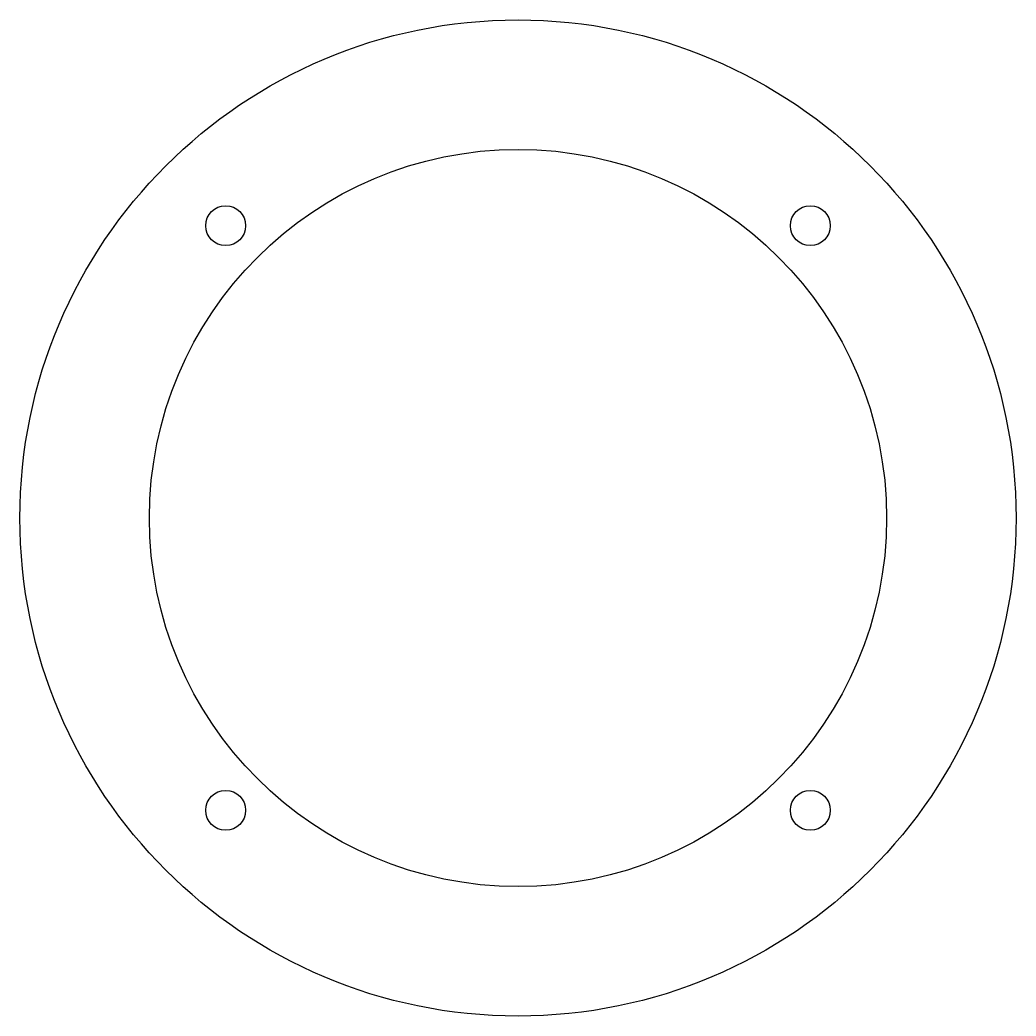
# Model space of a CAD drawing. Extents: x 98 to 198, y 55 to 155.
import ezdxf

# ---------------------------------------------------------------- set-up
doc = ezdxf.new("R2010")
doc.units = 0
doc.layers.add('View037', color=7, linetype='CONTINUOUS')

msp = doc.modelspace()

# ---------------------------------------------------------------- linework, layer by layer
at = {"layer": 'View037'}
for centre, radius in [((148.5, 105), 50), ((148.5, 105), 37), ((119.155, 134.345), 2), ((177.845, 134.345), 2), ((119.155, 75.6551), 2), ((177.845, 75.6551), 2)]:
    msp.add_circle(centre, radius, dxfattribs=at)

doc.saveas('drawing.dxf')
